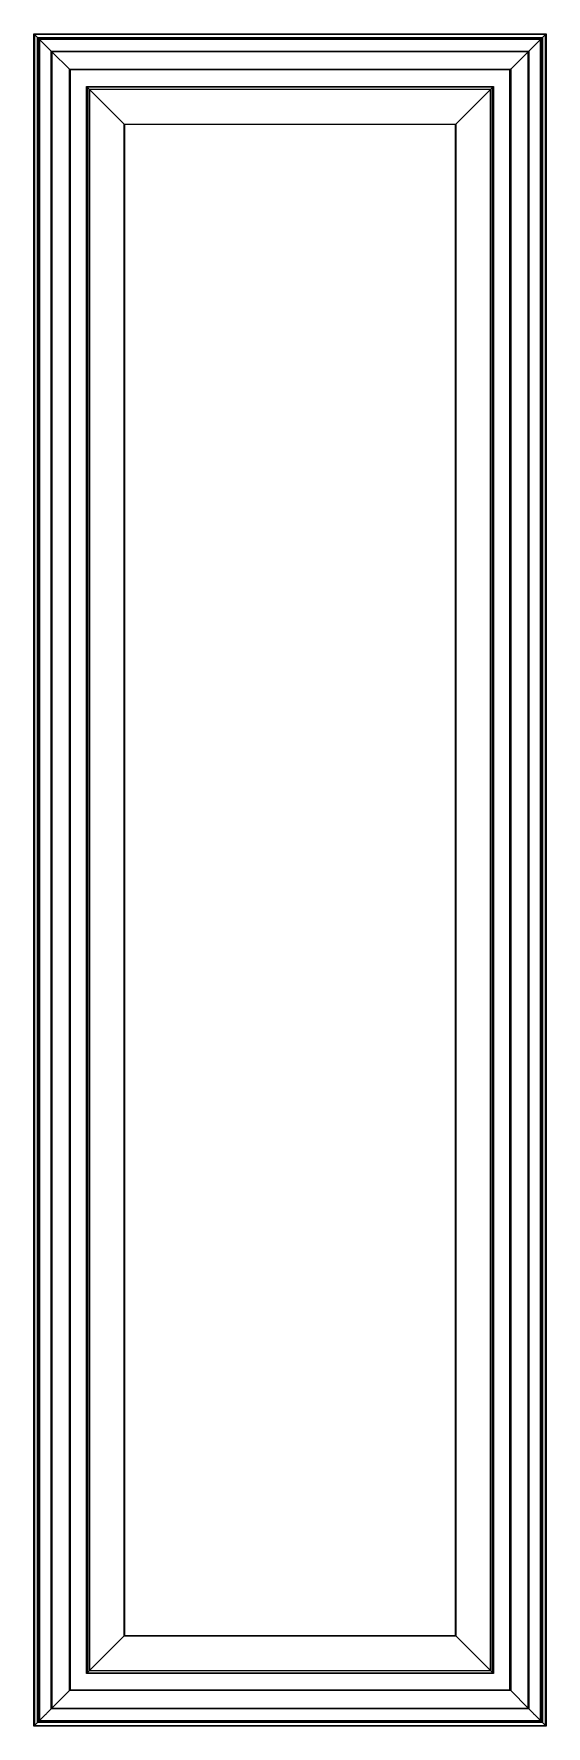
# Model space of a CAD drawing. Header units: millimetres. Extents: x 5685 to 6205, y 15260 to 16981.
import ezdxf

# ---------------------------------------------------------------- set-up
doc = ezdxf.new("R2010")
doc.units = ezdxf.units.MM

msp = doc.modelspace()

# ---------------------------------------------------------------- linework, layer by layer
at = {"color": 7, "linetype": 'Continuous', "lineweight": 25}
for p, q in [((5684.7, 16980.8), (5685.4, 16980.2)), ((5684.7, 15260.1), (5684.7, 16980.8)), ((5684.7, 16980.8), (6205.4, 16980.8)), ((5685.4, 16980.2), (5688.3, 16977.3)), ((5685.4, 16980.2), (5685.4, 15260.8)), ((6204.8, 16980.2), (5685.4, 16980.2)), ((5688.9, 16976.6), (5688.3, 16977.3)), ((5688.3, 16977.3), (6201.9, 16977.3)), ((5688.3, 15263.7), (5688.3, 16977.3)), ((6201.2, 16976.6), (5688.9, 16976.6)), ((5688.9, 16976.6), (5688.9, 15264.3)), ((5689.7, 15265.1), (5689.7, 16975.9)), ((5689.7, 16975.9), (5690.4, 16975.2)), ((5689.7, 16975.9), (6200.5, 16975.9)), ((6199.8, 16975.2), (5690.4, 16975.2)), ((5690.4, 16975.2), (5690.4, 15265.8)), ((6200.5, 16975.9), (6199.8, 16975.2)), ((6199.8, 15265.8), (6199.8, 16975.2)), ((6200.5, 16975.9), (6200.5, 15265.1)), ((6201.2, 16976.6), (6201.9, 16977.3)), ((6201.2, 15264.3), (6201.2, 16976.6)), ((6204.8, 16980.2), (6201.9, 16977.3)), ((6201.9, 16977.3), (6201.9, 15263.7)), ((6204.8, 16980.2), (6205.4, 16980.8)), ((6204.8, 15260.8), (6204.8, 16980.2)), ((6205.4, 16980.8), (6205.4, 15260.1)), ((5702.2, 16963.3), (5703, 16962.5)), ((5702.2, 16963.3), (6187.9, 16963.3)), ((5702.2, 15277.6), (5702.2, 16963.3)), ((5703, 16962.5), (5703.1, 16962.4)), ((5703.1, 16962.4), (5720.8, 16944.8)), ((6187, 16962.4), (5703.1, 16962.4)), ((5703.1, 16962.4), (5703.1, 15278.5)), ((6187, 16962.4), (6169.4, 16944.8)), ((6187, 16962.4), (6187.1, 16962.5)), ((6187, 15278.5), (6187, 16962.4)), ((6187.1, 16962.5), (6187.9, 16963.3)), ((6187.9, 16963.3), (6187.9, 15277.6)), ((5721.5, 16944.1), (5720.8, 16944.8)), ((5720.8, 15296.2), (5720.8, 16944.8)), ((5720.8, 16944.8), (6169.4, 16944.8)), ((6168.7, 16944.1), (5721.5, 16944.1)), ((5721.5, 16944.1), (5721.5, 15296.9)), ((6169.4, 16944.8), (6168.7, 16944.1)), ((6168.7, 15296.9), (6168.7, 16944.1)), ((6169.4, 16944.8), (6169.4, 15296.2)), ((5738.2, 16927.3), (6151.9, 16927.3)), ((5738.8, 16926.7), (5738.2, 16927.3)), ((5738.2, 15313.6), (5738.2, 16927.3)), ((6151.3, 16926.7), (5738.8, 16926.7)), ((5738.8, 16926.7), (5740.9, 16924.6)), ((5738.8, 16926.7), (5738.8, 15314.3)), ((5740.9, 15316.3), (5740.9, 16924.6)), ((5740.9, 16924.6), (5741.3, 16924.3)), ((5740.9, 16924.6), (6149.2, 16924.6)), ((6148.9, 16924.3), (5741.3, 16924.3)), ((5741.3, 16924.3), (5776.4, 16889.1)), ((5741.3, 16924.3), (5741.3, 15316.7)), ((6148.9, 16924.3), (6113.7, 16889.1)), ((6149.2, 16924.6), (6148.9, 16924.3)), ((6148.9, 15316.7), (6148.9, 16924.3)), ((6151.3, 16926.7), (6149.2, 16924.6)), ((6149.2, 16924.6), (6149.2, 15316.3)), ((6151.3, 16926.7), (6151.9, 16927.3)), ((6151.3, 15314.3), (6151.3, 16926.7)), ((6151.9, 16927.3), (6151.9, 15313.6)), ((5776.4, 16889.1), (6113.7, 16889.1)), ((5776.7, 16888.8), (5776.4, 16889.1)), ((5776.4, 15351.8), (5776.4, 16889.1)), ((6113.4, 16888.8), (5776.7, 16888.8)), ((5776.7, 16888.8), (5776.7, 15352.1)), ((6113.4, 16888.8), (6113.7, 16889.1)), ((6113.4, 15352.1), (6113.4, 16888.8)), ((6113.7, 16889.1), (6113.7, 15351.8)), ((5741.3, 15316.7), (5776.4, 15351.8)), ((5776.4, 15351.8), (5776.7, 15352.1)), ((6113.7, 15351.8), (5776.4, 15351.8)), ((5776.7, 15352.1), (6113.4, 15352.1)), ((6113.7, 15351.8), (6113.4, 15352.1)), ((6148.9, 15316.7), (6113.7, 15351.8)), ((5738.8, 15314.3), (5740.9, 15316.3)), ((5741.3, 15316.7), (5740.9, 15316.3)), ((6149.2, 15316.3), (5740.9, 15316.3)), ((5741.3, 15316.7), (6148.9, 15316.7)), ((6148.9, 15316.7), (6149.2, 15316.3)), ((6151.3, 15314.3), (6149.2, 15316.3)), ((5738.2, 15313.6), (5738.8, 15314.3)), ((6151.9, 15313.6), (5738.2, 15313.6)), ((5738.8, 15314.3), (6151.3, 15314.3)), ((6151.9, 15313.6), (6151.3, 15314.3)), ((5703.1, 15278.5), (5720.8, 15296.2)), ((5721.5, 15296.9), (5720.8, 15296.2)), ((6169.4, 15296.2), (5720.8, 15296.2)), ((5721.5, 15296.9), (6168.7, 15296.9)), ((6169.4, 15296.2), (6168.7, 15296.9)), ((6187, 15278.5), (6169.4, 15296.2)), ((5685.4, 15260.8), (5688.3, 15263.7)), ((5688.3, 15263.7), (5688.9, 15264.3)), ((6201.9, 15263.7), (5688.3, 15263.7)), ((5688.9, 15264.3), (6201.2, 15264.3)), ((5690.4, 15265.8), (5689.7, 15265.1)), ((6200.5, 15265.1), (5689.7, 15265.1)), ((5690.4, 15265.8), (6199.8, 15265.8)), ((5702.2, 15277.6), (5703, 15278.4)), ((6187.9, 15277.6), (5702.2, 15277.6)), ((5703, 15278.4), (5703.1, 15278.5)), ((5703.1, 15278.5), (6187, 15278.5)), ((6187, 15278.5), (6187.1, 15278.4)), ((6187.1, 15278.4), (6187.9, 15277.6)), ((6199.8, 15265.8), (6200.5, 15265.1)), ((6201.9, 15263.7), (6201.2, 15264.3)), ((6204.8, 15260.8), (6201.9, 15263.7)), ((5684.7, 15260.1), (5685.4, 15260.8)), ((6205.4, 15260.1), (5684.7, 15260.1)), ((5685.4, 15260.8), (6204.8, 15260.8)), ((6204.8, 15260.8), (6205.4, 15260.1))]:
    msp.add_line(p, q, dxfattribs=at)
for points in [[(5690.4, 16975.2), (5690.6, 16975), (5690.9, 16974.6), (5691.3, 16974.3), (5691.5, 16974), (5691.6, 16973.9), (5692.2, 16973.3), (5692.7, 16972.8), (5693.6, 16972), (5693.8, 16971.7), (5694.4, 16971.2), (5694.7, 16970.9), (5695.2, 16970.3), (5695.5, 16970), (5696.1, 16969.4), (5696.4, 16969.2), (5696.9, 16968.6), (5697.2, 16968.3), (5697.8, 16967.8), (5698, 16967.5), (5698.5, 16967), (5698.8, 16966.8), (5699.1, 16966.4), (5699.2, 16966.3), (5699.5, 16966.1), (5699.6, 16966), (5700.5, 16965), (5701.4, 16964.2), (5702.2, 16963.3)], [(6199.8, 16975.2), (6199.5, 16975), (6199.2, 16974.6), (6198.9, 16974.3), (6198.6, 16974), (6198.5, 16973.9), (6197.9, 16973.3), (6197.4, 16972.8), (6196.6, 16972), (6196.3, 16971.7), (6195.7, 16971.2), (6195.5, 16970.9), (6194.9, 16970.3), (6194.6, 16970), (6194, 16969.4), (6193.8, 16969.2), (6193.2, 16968.6), (6192.9, 16968.3), (6192.4, 16967.8), (6192.1, 16967.5), (6191.6, 16967), (6191.4, 16966.8), (6191, 16966.4), (6190.9, 16966.3), (6190.7, 16966.1), (6190.6, 16966), (6189.6, 16965), (6188.8, 16964.2), (6187.9, 16963.3)], [(5690.4, 15265.8), (5690.6, 15266), (5690.9, 15266.3), (5691.3, 15266.7), (5691.5, 15266.9), (5691.6, 15267), (5692.2, 15267.6), (5692.7, 15268.1), (5693.6, 15269), (5693.8, 15269.2), (5694.4, 15269.8), (5694.7, 15270.1), (5695.2, 15270.7), (5695.5, 15270.9), (5696.1, 15271.5), (5696.4, 15271.8), (5696.9, 15272.3), (5697.2, 15272.6), (5697.8, 15273.2), (5698, 15273.4), (5698.5, 15273.9), (5698.8, 15274.2), (5699.1, 15274.5), (5699.2, 15274.6), (5699.5, 15274.9), (5699.6, 15275), (5700.5, 15275.9), (5701.4, 15276.8), (5702.2, 15277.6)], [(6199.8, 15265.8), (6199.5, 15266), (6199.2, 15266.3), (6198.9, 15266.7), (6198.6, 15266.9), (6198.5, 15267), (6197.9, 15267.6), (6197.4, 15268.1), (6196.6, 15269), (6196.3, 15269.2), (6195.7, 15269.8), (6195.5, 15270.1), (6194.9, 15270.7), (6194.6, 15270.9), (6194, 15271.5), (6193.8, 15271.8), (6193.2, 15272.3), (6192.9, 15272.6), (6192.4, 15273.2), (6192.1, 15273.4), (6191.6, 15273.9), (6191.4, 15274.2), (6191, 15274.5), (6190.9, 15274.6), (6190.7, 15274.9), (6190.6, 15275), (6189.6, 15275.9), (6188.8, 15276.8), (6187.9, 15277.6)]]:
    msp.add_open_spline(points, degree=3, knots=[0, 0, 0, 0, 0.0625, 0.09375, 0.09375, 0.125, 0.125, 0.25, 0.25, 0.3125, 0.3125, 0.375, 0.375, 0.4375, 0.4375, 0.5, 0.5, 0.5625, 0.5625, 0.625, 0.625, 0.6875, 0.6875, 0.71875, 0.71875, 0.75, 0.75, 1, 1, 1, 1], dxfattribs=at)

doc.saveas('drawing.dxf')
